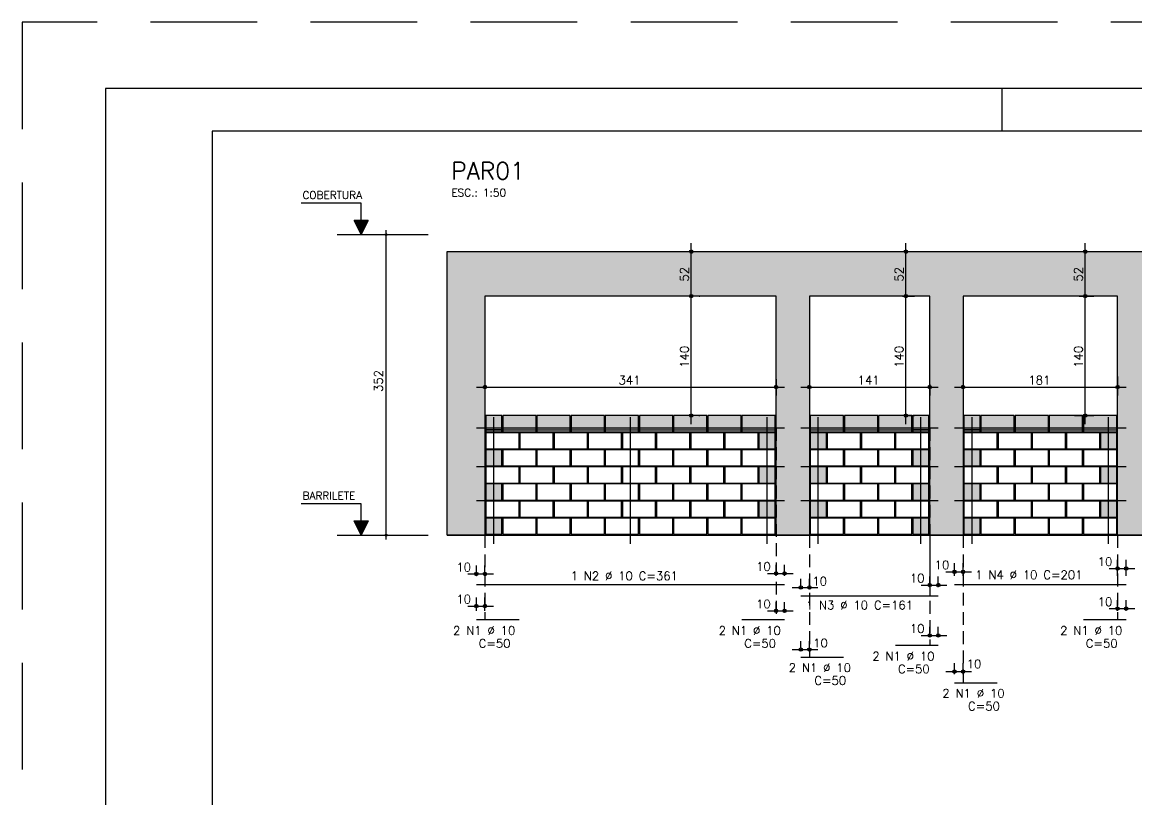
# Model space of a CAD drawing. Extents: x -1.9 to 86, y -1.5 to 61.
# Drawn here: x -1.95 to 24.15, y 42.74 to 60.95 of the extents above; entities that cross this region are included whole.
import ezdxf

# ---------------------------------------------------------------- set-up
doc = ezdxf.new("R2010")
doc.units = 0
doc.header["$MEASUREMENT"] = 0
doc.linetypes.add('ESTILO_TQS_0001', pattern=[0.45, 0.3, -0.15])
doc.linetypes.add('HIDDEN', pattern=[0.375, 0.25, -0.125])
doc.layers.get('0').update_dxf_attribs({"linetype": 'CONTINUOUS'})
doc.layers.get('Defpoints').update_dxf_attribs({"linetype": 'CONTINUOUS'})
for name, color, linetype in [('ARQ_FOLHA', 7, 'CONTINUOUS'), ('PENA_01', 1, 'CONTINUOUS'), ('PENA_02', 2, 'CONTINUOUS'), ('PENA_03', 3, 'CONTINUOUS'), ('PENA_05', 5, 'CONTINUOUS'), ('PENA_06', 6, 'CONTINUOUS'), ('PENA_09', 254, 'CONTINUOUS'), ('PENA_11', 252, 'CONTINUOUS'), ('PENA_23', 50, 'CONTINUOUS')]:
    doc.layers.add(name, color=color, linetype=linetype)
doc.styles.get("Standard").update_dxf_attribs({"font": 'ROMANS.SHX'})

# ---------------------------------------------------------------- blocks, each defined once
blk = doc.blocks.new('FOLHA A1 - 841 X 594')
at = {"layer": 'ARQ_FOLHA', "color": 1}
blk.add_line((-631, 584), (-631, 594), dxfattribs=at)
for points in [[(-841, 0), (0, 0), (0, 594), (-841, 594)], [(-816, 10), (-10, 10), (-10, 584), (-816, 584)]]:
    blk.add_lwpolyline(points, close=True, dxfattribs=at)
at = {"layer": 'Defpoints', "color": 8, "linetype": 'HIDDEN', "ltscale": 100}
blk.add_lwpolyline([(-860.5, 609.5), (-860.5, -15.5), (19.5, -15.5), (19.5, 609.5)], close=True, dxfattribs=at)
blk = doc.blocks.new('*U24')
blk.add_blockref('FOLHA A1 - 841 X 594', (0, 0))

msp = doc.modelspace()

# ---------------------------------------------------------------- linework, layer by layer
at = {"layer": 'PENA_01', "linetype": 'Continuous'}
for p, q in [((5.426939, 55.978602), (7.557803, 55.978602)), ((13.719108, 54.338602), (13.719108, 55.778602)), ((18.747132, 54.338602), (18.747132, 55.778602)), ((22.947133, 54.338602), (22.947133, 55.778602)), ((13.885605, 55.578602), (13.919108, 55.578602)), ((18.503648, 55.578602), (18.947132, 55.578602)), ((22.594441, 55.578602), (23.147133, 55.578602)), ((13.719108, 51.538602), (13.719108, 54.738602)), ((18.747132, 51.538602), (18.747132, 54.738602)), ((22.947133, 51.538602), (22.947133, 54.738602)), ((13.905536, 54.538602), (13.919108, 54.538602)), ((13.905536, 54.538602), (13.919108, 54.538602)), ((18.667132, 54.538602), (18.947132, 54.538602)), ((18.667132, 54.538602), (18.947132, 54.538602)), ((22.803907, 54.538602), (23.147133, 54.538602)), ((22.803907, 54.538602), (23.147133, 54.538602)), ((20.085295, 52.871491), (20.085295, 52.207806)), ((8.885295, 52.551181), (8.885295, 52.207806)), ((15.705295, 52.588505), (15.705295, 52.207806)), ((16.485295, 52.627619), (16.485295, 52.207806)), ((23.705295, 52.658001), (23.705295, 52.207806)), ((8.685295, 52.407806), (15.905295, 52.407806)), ((16.285295, 52.407806), (19.505295, 52.407806)), ((19.305295, 52.465039), (19.305295, 52.207806)), ((19.885295, 52.407806), (23.905295, 52.407806)), ((13.895295, 51.738602), (13.919108, 51.738602)), ((18.695295, 51.738602), (18.947132, 51.738602)), ((22.695295, 51.738602), (23.147133, 51.738602)), ((8.905295, 51.408602), (9.285295, 51.408602)), ((9.305295, 51.408602), (10.085295, 51.408602)), ((10.105295, 51.408602), (10.885295, 51.408602)), ((10.905295, 51.408602), (11.685295, 51.408602)), ((11.705295, 51.408602), (12.485295, 51.408602)), ((12.505295, 51.408602), (13.285295, 51.408602)), ((13.305295, 51.408602), (14.085295, 51.408602)), ((14.105295, 51.408602), (14.885295, 51.408602)), ((14.905295, 51.408602), (15.685295, 51.408602)), ((16.505295, 51.408602), (17.285295, 51.408602)), ((17.305295, 51.408602), (18.085295, 51.408602)), ((18.105295, 51.408602), (18.885295, 51.408602)), ((18.905295, 51.408602), (19.285295, 51.408602)), ((20.105295, 51.408602), (20.485295, 51.408602)), ((20.505295, 51.408602), (21.285295, 51.408602)), ((21.305295, 51.408602), (22.085295, 51.408602)), ((22.105295, 51.408602), (22.885295, 51.408602)), ((22.905295, 51.408602), (23.685295, 51.408602)), ((5.426939, 48.938602), (7.557803, 48.938602)), ((23.705295, 47.986671), (23.705295, 48.357659)), ((23.905295, 47.986671), (23.905295, 48.357659)), ((8.485295, 48.029047), (9.085295, 48.029047)), ((8.685295, 47.986671), (8.685295, 48.229047)), ((8.885295, 47.986671), (8.885295, 48.229047)), ((15.505295, 48.043274), (16.105295, 48.043274)), ((15.705295, 47.986671), (15.705295, 48.243274)), ((15.905295, 47.986671), (15.905295, 48.243274)), ((19.685295, 48.08041), (20.285295, 48.08041)), ((19.885295, 47.986671), (19.885295, 48.28041)), ((20.085295, 47.986671), (20.085295, 48.28041)), ((23.505295, 48.157659), (24.105295, 48.157659)), ((16.285295, 47.718816), (16.285295, 47.912282)), ((16.485295, 47.718816), (16.485295, 47.912282)), ((19.105295, 47.770922), (19.705295, 47.770922)), ((19.305295, 47.718816), (19.305295, 47.970922)), ((19.505295, 47.718816), (19.505295, 47.970922)), ((16.085295, 47.712282), (16.685295, 47.712282)), ((8.485295, 47.279188), (9.085295, 47.279188)), ((8.685295, 47.165879), (8.685295, 47.479188)), ((8.885295, 47.165879), (8.885295, 47.479188)), ((15.705295, 47.165879), (15.705295, 47.366426)), ((15.905295, 47.165879), (15.905295, 47.366426)), ((23.705295, 47.165879), (23.705295, 47.418541)), ((23.905295, 47.165879), (23.905295, 47.418541)), ((15.505295, 47.166426), (16.105295, 47.166426)), ((23.505295, 47.218541), (24.105295, 47.218541)), ((19.305295, 46.565879), (19.305295, 46.790834)), ((19.505295, 46.565879), (19.505295, 46.790834)), ((19.105295, 46.590834), (19.705295, 46.590834)), ((16.085295, 46.257941), (16.685295, 46.257941)), ((16.285295, 46.282367), (16.285295, 46.457941)), ((16.485295, 46.282367), (16.485295, 46.457941)), ((19.885295, 45.682367), (19.885295, 45.94445)), ((20.085295, 45.682367), (20.085295, 45.94445)), ((19.685295, 45.74445), (20.285295, 45.74445))]:
    msp.add_line(p, q, dxfattribs=at)
at = {"layer": 'PENA_01', "linetype": 'ESTILO_TQS_0001'}
for p, q in [((15.705295, 51.448602), (15.705295, 46.965879)), ((19.305295, 51.448602), (19.305295, 46.365879)), ((8.885295, 48.938602), (8.885295, 46.965879)), ((16.485295, 48.938602), (16.485295, 46.082367)), ((19.305295, 48.938602), (19.305295, 47.518816)), ((20.085295, 48.938602), (20.085295, 47.786671)), ((20.085295, 48.938602), (20.085295, 45.482367)), ((23.705295, 48.938602), (23.705295, 46.965879))]:
    msp.add_line(p, q, dxfattribs=at)
at = {"layer": 'PENA_02', "linetype": 'Continuous'}
msp.add_line((8.005295, 48.938602), (48.485295, 48.938602), dxfattribs=at)
for points in [[(8.005295, 48.938602), (8.005295, 55.578602), (28.285295, 55.578602), (28.285295, 48.938602), (27.605295, 48.938602), (27.605295, 54.538602), (24.785295, 54.538602), (24.785295, 48.938602), (23.705295, 48.938602), (23.705295, 54.538602), (20.085295, 54.538602), (20.085295, 48.938602), (19.305295, 48.938602), (19.305295, 54.538602), (16.485295, 54.538602), (16.485295, 48.938602), (15.705295, 48.938602), (15.705295, 54.538602), (8.885295, 54.538602), (8.885295, 48.938602), (8.005295, 48.938602)], [(8.905295, 51.358602), (9.285295, 51.358602), (9.285295, 51.738602), (8.905295, 51.738602), (8.905295, 51.358602)], [(9.305295, 51.358602), (10.085295, 51.358602), (10.085295, 51.738602), (9.305295, 51.738602), (9.305295, 51.358602)], [(10.105295, 51.358602), (10.885295, 51.358602), (10.885295, 51.738602), (10.105295, 51.738602), (10.105295, 51.358602)], [(10.905295, 51.358602), (11.685295, 51.358602), (11.685295, 51.738602), (10.905295, 51.738602), (10.905295, 51.358602)], [(11.705295, 51.358602), (12.485295, 51.358602), (12.485295, 51.738602), (11.705295, 51.738602), (11.705295, 51.358602)], [(12.505295, 51.358602), (13.285295, 51.358602), (13.285295, 51.738602), (12.505295, 51.738602), (12.505295, 51.358602)], [(13.305295, 51.358602), (14.085295, 51.358602), (14.085295, 51.738602), (13.305295, 51.738602), (13.305295, 51.358602)], [(14.105295, 51.358602), (14.885295, 51.358602), (14.885295, 51.738602), (14.105295, 51.738602), (14.105295, 51.358602)], [(14.905295, 51.358602), (15.685295, 51.358602), (15.685295, 51.738602), (14.905295, 51.738602), (14.905295, 51.358602)], [(16.505295, 51.358602), (17.285295, 51.358602), (17.285295, 51.738602), (16.505295, 51.738602), (16.505295, 51.358602)], [(17.305295, 51.358602), (18.085295, 51.358602), (18.085295, 51.738602), (17.305295, 51.738602), (17.305295, 51.358602)], [(18.105295, 51.358602), (18.885295, 51.358602), (18.885295, 51.738602), (18.105295, 51.738602), (18.105295, 51.358602)], [(18.905295, 51.358602), (19.285295, 51.358602), (19.285295, 51.738602), (18.905295, 51.738602), (18.905295, 51.358602)], [(20.105295, 51.358602), (20.485295, 51.358602), (20.485295, 51.738602), (20.105295, 51.738602), (20.105295, 51.358602)], [(20.505295, 51.358602), (21.285295, 51.358602), (21.285295, 51.738602), (20.505295, 51.738602), (20.505295, 51.358602)], [(21.305295, 51.358602), (22.085295, 51.358602), (22.085295, 51.738602), (21.305295, 51.738602), (21.305295, 51.358602)], [(22.105295, 51.358602), (22.885295, 51.358602), (22.885295, 51.738602), (22.105295, 51.738602), (22.105295, 51.358602)], [(22.905295, 51.358602), (23.685295, 51.358602), (23.685295, 51.738602), (22.905295, 51.738602), (22.905295, 51.358602)], [(8.905295, 50.958602), (9.685295, 50.958602), (9.685295, 51.338602), (8.905295, 51.338602), (8.905295, 50.958602)], [(9.705295, 50.958602), (10.485295, 50.958602), (10.485295, 51.338602), (9.705295, 51.338602), (9.705295, 50.958602)], [(10.505295, 50.958602), (11.285295, 50.958602), (11.285295, 51.338602), (10.505295, 51.338602), (10.505295, 50.958602)], [(11.305295, 50.958602), (12.085295, 50.958602), (12.085295, 51.338602), (11.305295, 51.338602), (11.305295, 50.958602)], [(12.105295, 50.958602), (12.885295, 50.958602), (12.885295, 51.338602), (12.105295, 51.338602), (12.105295, 50.958602)], [(12.905295, 50.958602), (13.685295, 50.958602), (13.685295, 51.338602), (12.905295, 51.338602), (12.905295, 50.958602)], [(13.705295, 50.958602), (14.485295, 50.958602), (14.485295, 51.338602), (13.705295, 51.338602), (13.705295, 50.958602)], [(14.505295, 50.958602), (15.285295, 50.958602), (15.285295, 51.338602), (14.505295, 51.338602), (14.505295, 50.958602)], [(15.305295, 50.958602), (15.685295, 50.958602), (15.685295, 51.338602), (15.305295, 51.338602), (15.305295, 50.958602)], [(16.505295, 50.958602), (16.885295, 50.958602), (16.885295, 51.338602), (16.505295, 51.338602), (16.505295, 50.958602)], [(16.905295, 50.958602), (17.685295, 50.958602), (17.685295, 51.338602), (16.905295, 51.338602), (16.905295, 50.958602)], [(17.705295, 50.958602), (18.485295, 50.958602), (18.485295, 51.338602), (17.705295, 51.338602), (17.705295, 50.958602)], [(18.505295, 50.958602), (19.285295, 50.958602), (19.285295, 51.338602), (18.505295, 51.338602), (18.505295, 50.958602)], [(20.105295, 50.958602), (20.885295, 50.958602), (20.885295, 51.338602), (20.105295, 51.338602), (20.105295, 50.958602)], [(20.905295, 50.958602), (21.685295, 50.958602), (21.685295, 51.338602), (20.905295, 51.338602), (20.905295, 50.958602)], [(21.705295, 50.958602), (22.485295, 50.958602), (22.485295, 51.338602), (21.705295, 51.338602), (21.705295, 50.958602)], [(22.505295, 50.958602), (23.285295, 50.958602), (23.285295, 51.338602), (22.505295, 51.338602), (22.505295, 50.958602)], [(23.305295, 50.958602), (23.685295, 50.958602), (23.685295, 51.338602), (23.305295, 51.338602), (23.305295, 50.958602)], [(8.905295, 50.558602), (9.285295, 50.558602), (9.285295, 50.938602), (8.905295, 50.938602), (8.905295, 50.558602)], [(9.305295, 50.558602), (10.085295, 50.558602), (10.085295, 50.938602), (9.305295, 50.938602), (9.305295, 50.558602)], [(10.105295, 50.558602), (10.885295, 50.558602), (10.885295, 50.938602), (10.105295, 50.938602), (10.105295, 50.558602)], [(10.905295, 50.558602), (11.685295, 50.558602), (11.685295, 50.938602), (10.905295, 50.938602), (10.905295, 50.558602)], [(11.705295, 50.558602), (12.485295, 50.558602), (12.485295, 50.938602), (11.705295, 50.938602), (11.705295, 50.558602)], [(12.505295, 50.558602), (13.285295, 50.558602), (13.285295, 50.938602), (12.505295, 50.938602), (12.505295, 50.558602)], [(13.305295, 50.558602), (14.085295, 50.558602), (14.085295, 50.938602), (13.305295, 50.938602), (13.305295, 50.558602)], [(14.105295, 50.558602), (14.885295, 50.558602), (14.885295, 50.938602), (14.105295, 50.938602), (14.105295, 50.558602)], [(14.905295, 50.558602), (15.685295, 50.558602), (15.685295, 50.938602), (14.905295, 50.938602), (14.905295, 50.558602)], [(16.505295, 50.558602), (17.285295, 50.558602), (17.285295, 50.938602), (16.505295, 50.938602), (16.505295, 50.558602)], [(17.305295, 50.558602), (18.085295, 50.558602), (18.085295, 50.938602), (17.305295, 50.938602), (17.305295, 50.558602)], [(18.105295, 50.558602), (18.885295, 50.558602), (18.885295, 50.938602), (18.105295, 50.938602), (18.105295, 50.558602)], [(18.905295, 50.558602), (19.285295, 50.558602), (19.285295, 50.938602), (18.905295, 50.938602), (18.905295, 50.558602)], [(20.105295, 50.558602), (20.485295, 50.558602), (20.485295, 50.938602), (20.105295, 50.938602), (20.105295, 50.558602)], [(20.505295, 50.558602), (21.285295, 50.558602), (21.285295, 50.938602), (20.505295, 50.938602), (20.505295, 50.558602)], [(21.305295, 50.558602), (22.085295, 50.558602), (22.085295, 50.938602), (21.305295, 50.938602), (21.305295, 50.558602)], [(22.105295, 50.558602), (22.885295, 50.558602), (22.885295, 50.938602), (22.105295, 50.938602), (22.105295, 50.558602)], [(22.905295, 50.558602), (23.685295, 50.558602), (23.685295, 50.938602), (22.905295, 50.938602), (22.905295, 50.558602)], [(8.905295, 50.158602), (9.685295, 50.158602), (9.685295, 50.538602), (8.905295, 50.538602), (8.905295, 50.158602)], [(9.705295, 50.158602), (10.485295, 50.158602), (10.485295, 50.538602), (9.705295, 50.538602), (9.705295, 50.158602)], [(10.505295, 50.158602), (11.285295, 50.158602), (11.285295, 50.538602), (10.505295, 50.538602), (10.505295, 50.158602)], [(11.305295, 50.158602), (12.085295, 50.158602), (12.085295, 50.538602), (11.305295, 50.538602), (11.305295, 50.158602)], [(12.105295, 50.158602), (12.885295, 50.158602), (12.885295, 50.538602), (12.105295, 50.538602), (12.105295, 50.158602)], [(12.905295, 50.158602), (13.685295, 50.158602), (13.685295, 50.538602), (12.905295, 50.538602), (12.905295, 50.158602)], [(13.705295, 50.158602), (14.485295, 50.158602), (14.485295, 50.538602), (13.705295, 50.538602), (13.705295, 50.158602)], [(14.505295, 50.158602), (15.285295, 50.158602), (15.285295, 50.538602), (14.505295, 50.538602), (14.505295, 50.158602)], [(15.305295, 50.158602), (15.685295, 50.158602), (15.685295, 50.538602), (15.305295, 50.538602), (15.305295, 50.158602)], [(16.505295, 50.158602), (16.885295, 50.158602), (16.885295, 50.538602), (16.505295, 50.538602), (16.505295, 50.158602)], [(16.905295, 50.158602), (17.685295, 50.158602), (17.685295, 50.538602), (16.905295, 50.538602), (16.905295, 50.158602)], [(17.705295, 50.158602), (18.485295, 50.158602), (18.485295, 50.538602), (17.705295, 50.538602), (17.705295, 50.158602)], [(18.505295, 50.158602), (19.285295, 50.158602), (19.285295, 50.538602), (18.505295, 50.538602), (18.505295, 50.158602)], [(20.105295, 50.158602), (20.885295, 50.158602), (20.885295, 50.538602), (20.105295, 50.538602), (20.105295, 50.158602)], [(20.905295, 50.158602), (21.685295, 50.158602), (21.685295, 50.538602), (20.905295, 50.538602), (20.905295, 50.158602)], [(21.705295, 50.158602), (22.485295, 50.158602), (22.485295, 50.538602), (21.705295, 50.538602), (21.705295, 50.158602)], [(22.505295, 50.158602), (23.285295, 50.158602), (23.285295, 50.538602), (22.505295, 50.538602), (22.505295, 50.158602)], [(23.305295, 50.158602), (23.685295, 50.158602), (23.685295, 50.538602), (23.305295, 50.538602), (23.305295, 50.158602)], [(8.905295, 49.758602), (9.285295, 49.758602), (9.285295, 50.138602), (8.905295, 50.138602), (8.905295, 49.758602)], [(9.305295, 49.758602), (10.085295, 49.758602), (10.085295, 50.138602), (9.305295, 50.138602), (9.305295, 49.758602)], [(10.105295, 49.758602), (10.885295, 49.758602), (10.885295, 50.138602), (10.105295, 50.138602), (10.105295, 49.758602)], [(10.905295, 49.758602), (11.685295, 49.758602), (11.685295, 50.138602), (10.905295, 50.138602), (10.905295, 49.758602)], [(11.705295, 49.758602), (12.485295, 49.758602), (12.485295, 50.138602), (11.705295, 50.138602), (11.705295, 49.758602)], [(12.505295, 49.758602), (13.285295, 49.758602), (13.285295, 50.138602), (12.505295, 50.138602), (12.505295, 49.758602)], [(13.305295, 49.758602), (14.085295, 49.758602), (14.085295, 50.138602), (13.305295, 50.138602), (13.305295, 49.758602)], [(14.105295, 49.758602), (14.885295, 49.758602), (14.885295, 50.138602), (14.105295, 50.138602), (14.105295, 49.758602)], [(14.905295, 49.758602), (15.685295, 49.758602), (15.685295, 50.138602), (14.905295, 50.138602), (14.905295, 49.758602)], [(16.505295, 49.758602), (17.285295, 49.758602), (17.285295, 50.138602), (16.505295, 50.138602), (16.505295, 49.758602)], [(17.305295, 49.758602), (18.085295, 49.758602), (18.085295, 50.138602), (17.305295, 50.138602), (17.305295, 49.758602)], [(18.105295, 49.758602), (18.885295, 49.758602), (18.885295, 50.138602), (18.105295, 50.138602), (18.105295, 49.758602)], [(18.905295, 49.758602), (19.285295, 49.758602), (19.285295, 50.138602), (18.905295, 50.138602), (18.905295, 49.758602)], [(20.105295, 49.758602), (20.485295, 49.758602), (20.485295, 50.138602), (20.105295, 50.138602), (20.105295, 49.758602)], [(20.505295, 49.758602), (21.285295, 49.758602), (21.285295, 50.138602), (20.505295, 50.138602), (20.505295, 49.758602)], [(21.305295, 49.758602), (22.085295, 49.758602), (22.085295, 50.138602), (21.305295, 50.138602), (21.305295, 49.758602)], [(22.105295, 49.758602), (22.885295, 49.758602), (22.885295, 50.138602), (22.105295, 50.138602), (22.105295, 49.758602)], [(22.905295, 49.758602), (23.685295, 49.758602), (23.685295, 50.138602), (22.905295, 50.138602), (22.905295, 49.758602)], [(8.905295, 49.358602), (9.685295, 49.358602), (9.685295, 49.738602), (8.905295, 49.738602), (8.905295, 49.358602)], [(9.705295, 49.358602), (10.485295, 49.358602), (10.485295, 49.738602), (9.705295, 49.738602), (9.705295, 49.358602)], [(10.505295, 49.358602), (11.285295, 49.358602), (11.285295, 49.738602), (10.505295, 49.738602), (10.505295, 49.358602)], [(11.305295, 49.358602), (12.085295, 49.358602), (12.085295, 49.738602), (11.305295, 49.738602), (11.305295, 49.358602)], [(12.105295, 49.358602), (12.885295, 49.358602), (12.885295, 49.738602), (12.105295, 49.738602), (12.105295, 49.358602)], [(12.905295, 49.358602), (13.685295, 49.358602), (13.685295, 49.738602), (12.905295, 49.738602), (12.905295, 49.358602)], [(13.705295, 49.358602), (14.485295, 49.358602), (14.485295, 49.738602), (13.705295, 49.738602), (13.705295, 49.358602)], [(14.505295, 49.358602), (15.285295, 49.358602), (15.285295, 49.738602), (14.505295, 49.738602), (14.505295, 49.358602)], [(15.305295, 49.358602), (15.685295, 49.358602), (15.685295, 49.738602), (15.305295, 49.738602), (15.305295, 49.358602)], [(16.505295, 49.358602), (16.885295, 49.358602), (16.885295, 49.738602), (16.505295, 49.738602), (16.505295, 49.358602)], [(16.905295, 49.358602), (17.685295, 49.358602), (17.685295, 49.738602), (16.905295, 49.738602), (16.905295, 49.358602)], [(17.705295, 49.358602), (18.485295, 49.358602), (18.485295, 49.738602), (17.705295, 49.738602), (17.705295, 49.358602)], [(18.505295, 49.358602), (19.285295, 49.358602), (19.285295, 49.738602), (18.505295, 49.738602), (18.505295, 49.358602)], [(20.105295, 49.358602), (20.885295, 49.358602), (20.885295, 49.738602), (20.105295, 49.738602), (20.105295, 49.358602)], [(20.905295, 49.358602), (21.685295, 49.358602), (21.685295, 49.738602), (20.905295, 49.738602), (20.905295, 49.358602)], [(21.705295, 49.358602), (22.485295, 49.358602), (22.485295, 49.738602), (21.705295, 49.738602), (21.705295, 49.358602)], [(22.505295, 49.358602), (23.285295, 49.358602), (23.285295, 49.738602), (22.505295, 49.738602), (22.505295, 49.358602)], [(23.305295, 49.358602), (23.685295, 49.358602), (23.685295, 49.738602), (23.305295, 49.738602), (23.305295, 49.358602)], [(8.905295, 48.958602), (9.285295, 48.958602), (9.285295, 49.338602), (8.905295, 49.338602), (8.905295, 48.958602)], [(9.305295, 48.958602), (10.085295, 48.958602), (10.085295, 49.338602), (9.305295, 49.338602), (9.305295, 48.958602)], [(10.105295, 48.958602), (10.885295, 48.958602), (10.885295, 49.338602), (10.105295, 49.338602), (10.105295, 48.958602)], [(10.905295, 48.958602), (11.685295, 48.958602), (11.685295, 49.338602), (10.905295, 49.338602), (10.905295, 48.958602)], [(11.705295, 48.958602), (12.485295, 48.958602), (12.485295, 49.338602), (11.705295, 49.338602), (11.705295, 48.958602)], [(12.505295, 48.958602), (13.285295, 48.958602), (13.285295, 49.338602), (12.505295, 49.338602), (12.505295, 48.958602)], [(13.305295, 48.958602), (14.085295, 48.958602), (14.085295, 49.338602), (13.305295, 49.338602), (13.305295, 48.958602)], [(14.105295, 48.958602), (14.885295, 48.958602), (14.885295, 49.338602), (14.105295, 49.338602), (14.105295, 48.958602)], [(14.905295, 48.958602), (15.685295, 48.958602), (15.685295, 49.338602), (14.905295, 49.338602), (14.905295, 48.958602)], [(16.505295, 48.958602), (17.285295, 48.958602), (17.285295, 49.338602), (16.505295, 49.338602), (16.505295, 48.958602)], [(17.305295, 48.958602), (18.085295, 48.958602), (18.085295, 49.338602), (17.305295, 49.338602), (17.305295, 48.958602)], [(18.105295, 48.958602), (18.885295, 48.958602), (18.885295, 49.338602), (18.105295, 49.338602), (18.105295, 48.958602)], [(18.905295, 48.958602), (19.285295, 48.958602), (19.285295, 49.338602), (18.905295, 49.338602), (18.905295, 48.958602)], [(20.105295, 48.958602), (20.485295, 48.958602), (20.485295, 49.338602), (20.105295, 49.338602), (20.105295, 48.958602)], [(20.505295, 48.958602), (21.285295, 48.958602), (21.285295, 49.338602), (20.505295, 49.338602), (20.505295, 48.958602)], [(21.305295, 48.958602), (22.085295, 48.958602), (22.085295, 49.338602), (21.305295, 49.338602), (21.305295, 48.958602)], [(22.105295, 48.958602), (22.885295, 48.958602), (22.885295, 49.338602), (22.105295, 49.338602), (22.105295, 48.958602)], [(22.905295, 48.958602), (23.685295, 48.958602), (23.685295, 49.338602), (22.905295, 49.338602), (22.905295, 48.958602)]]:
    msp.add_lwpolyline(points, dxfattribs=at)
for centre, radius in [((6.573085, 55.978602), 0.02), ((6.573085, 55.978602), 0.01), ((13.719108, 55.578602), 0.04), ((13.719108, 55.578602), 0.02), ((18.747132, 55.578602), 0.04), ((18.747132, 55.578602), 0.02), ((22.947133, 55.578602), 0.04), ((22.947133, 55.578602), 0.02), ((13.719108, 54.538602), 0.04), ((13.719108, 54.538602), 0.04), ((13.719108, 54.538602), 0.02), ((13.719108, 54.538602), 0.02), ((18.747132, 54.538602), 0.04), ((18.747132, 54.538602), 0.04), ((18.747132, 54.538602), 0.02), ((18.747132, 54.538602), 0.02), ((22.947133, 54.538602), 0.04), ((22.947133, 54.538602), 0.04), ((22.947133, 54.538602), 0.02), ((22.947133, 54.538602), 0.02), ((8.885295, 52.407806), 0.04), ((8.885295, 52.407806), 0.02), ((15.705295, 52.407806), 0.04), ((15.705295, 52.407806), 0.02), ((16.485295, 52.407806), 0.04), ((16.485295, 52.407806), 0.02), ((19.305295, 52.407806), 0.04), ((19.305295, 52.407806), 0.02), ((20.085295, 52.407806), 0.04), ((20.085295, 52.407806), 0.02), ((23.705295, 52.407806), 0.04), ((23.705295, 52.407806), 0.02), ((13.719108, 51.738602), 0.04), ((13.719108, 51.738602), 0.02), ((18.747132, 51.738602), 0.04), ((18.747132, 51.738602), 0.02), ((22.947133, 51.738602), 0.04), ((22.947133, 51.738602), 0.02), ((6.573085, 48.938602), 0.02), ((6.573085, 48.938602), 0.01), ((8.685295, 48.029047), 0.04), ((8.685295, 48.029047), 0.02), ((8.885295, 48.029047), 0.04), ((8.885295, 48.029047), 0.02), ((15.705295, 48.043274), 0.04), ((15.705295, 48.043274), 0.02), ((15.905295, 48.043274), 0.04), ((15.905295, 48.043274), 0.02), ((19.885295, 48.08041), 0.04), ((19.885295, 48.08041), 0.02), ((20.085295, 48.08041), 0.04), ((20.085295, 48.08041), 0.02), ((23.705295, 48.157659), 0.04), ((23.705295, 48.157659), 0.02), ((23.905295, 48.157659), 0.04), ((23.905295, 48.157659), 0.02), ((19.305295, 47.770922), 0.04), ((19.305295, 47.770922), 0.02), ((19.505295, 47.770922), 0.04), ((19.505295, 47.770922), 0.02), ((16.285295, 47.712282), 0.04), ((16.285295, 47.712282), 0.02), ((16.485295, 47.712282), 0.04), ((16.485295, 47.712282), 0.02), ((8.685295, 47.279188), 0.04), ((8.685295, 47.279188), 0.02), ((8.885295, 47.279188), 0.04), ((8.885295, 47.279188), 0.02), ((23.705295, 47.218541), 0.04), ((23.905295, 47.218541), 0.04), ((15.705295, 47.166426), 0.04), ((15.705295, 47.166426), 0.02), ((15.905295, 47.166426), 0.04), ((15.905295, 47.166426), 0.02), ((23.705295, 47.218541), 0.02), ((23.905295, 47.218541), 0.02), ((19.305295, 46.590834), 0.04), ((19.305295, 46.590834), 0.02), ((19.505295, 46.590834), 0.04), ((19.505295, 46.590834), 0.02), ((16.285295, 46.257941), 0.04), ((16.285295, 46.257941), 0.02), ((16.485295, 46.257941), 0.04), ((16.485295, 46.257941), 0.02), ((19.885295, 45.74445), 0.04), ((19.885295, 45.74445), 0.02), ((20.085295, 45.74445), 0.04), ((20.085295, 45.74445), 0.02)]:
    msp.add_circle(centre, radius, dxfattribs=at)
at = {"layer": 'PENA_03', "linetype": 'Continuous'}
for p, q in [((5.985938, 56.710468), (4.585938, 56.710468)), ((5.985938, 56.310468), (5.985938, 56.710468)), ((5.987338, 56.310468), (5.987338, 56.711868)), ((5.986638, 55.978602), (5.820705, 56.310468)), ((5.820705, 56.310468), (5.985938, 56.310468)), ((5.986638, 55.981725), (5.822961, 56.309077)), ((6.150314, 56.309077), (5.822961, 56.309077)), ((6.139807, 56.28494), (5.833469, 56.28494)), ((6.127043, 56.259412), (5.846233, 56.259412)), ((6.114279, 56.233884), (5.858997, 56.233884)), ((6.101514, 56.208356), (5.871761, 56.208356)), ((6.08875, 56.182827), (5.884525, 56.182827)), ((6.075986, 56.157299), (5.897289, 56.157299)), ((6.063222, 56.131771), (5.910053, 56.131771)), ((6.152571, 56.310468), (5.986638, 55.978602)), ((6.150314, 56.309078), (5.986638, 55.981724)), ((5.987338, 56.310468), (6.152571, 56.310468)), ((6.050458, 56.106243), (5.922817, 56.106243)), ((6.037694, 56.080715), (5.935581, 56.080715)), ((6.02493, 56.055187), (5.948345, 56.055187)), ((6.012166, 56.029658), (5.961109, 56.029658)), ((5.999402, 56.00413), (5.973874, 56.00413)), ((6.573085, 48.83807), (6.573085, 56.078602)), ((13.685605, 55.578602), (13.685605, 55.578602)), ((18.303648, 55.578602), (18.303648, 55.578602)), ((22.394441, 55.578602), (22.394441, 55.578602)), ((13.705536, 54.538602), (13.705536, 54.538602)), ((13.705536, 54.538602), (13.705536, 54.538602)), ((18.467132, 54.538602), (18.467132, 54.538602)), ((18.467132, 54.538602), (18.467132, 54.538602)), ((22.603907, 54.538602), (22.603907, 54.538602)), ((22.603907, 54.538602), (22.603907, 54.538602)), ((20.085295, 53.071491), (20.085295, 53.071491)), ((8.885295, 52.751181), (8.885295, 52.751181)), ((15.705295, 52.788505), (15.705295, 52.788505)), ((16.485295, 52.827619), (16.485295, 52.827619)), ((23.705295, 52.858001), (23.705295, 52.858001)), ((19.305295, 52.665039), (19.305295, 52.665039)), ((13.695295, 51.738602), (13.695295, 51.738602)), ((18.495295, 51.738602), (18.495295, 51.738602)), ((22.495295, 51.738602), (22.495295, 51.738602)), ((5.985938, 49.670468), (4.585938, 49.670468)), ((5.985938, 49.270468), (5.985938, 49.670468)), ((5.987338, 49.270468), (5.987338, 49.671868)), ((5.986638, 48.938602), (5.820705, 49.270468)), ((5.820705, 49.270468), (5.985938, 49.270468)), ((5.986638, 48.941725), (5.822961, 49.269077)), ((6.150314, 49.269077), (5.822961, 49.269077)), ((6.139807, 49.24494), (5.833469, 49.24494)), ((6.127043, 49.219412), (5.846233, 49.219412)), ((6.114279, 49.193884), (5.858997, 49.193884)), ((6.101514, 49.168356), (5.871761, 49.168356)), ((6.08875, 49.142827), (5.884525, 49.142827)), ((6.075986, 49.117299), (5.897289, 49.117299)), ((6.063222, 49.091771), (5.910053, 49.091771)), ((6.152571, 49.270468), (5.986638, 48.938602)), ((6.150314, 49.269078), (5.986638, 48.941724)), ((5.987338, 49.270468), (6.152571, 49.270468)), ((6.050458, 49.066243), (5.922817, 49.066243)), ((6.037694, 49.040715), (5.935581, 49.040715)), ((6.02493, 49.015187), (5.948345, 49.015187)), ((6.012166, 48.989658), (5.961109, 48.989658)), ((5.999402, 48.96413), (5.973874, 48.96413)), ((8.685295, 47.786671), (8.685295, 47.786671)), ((8.885295, 47.786671), (8.885295, 47.786671)), ((15.705295, 47.786671), (15.705295, 47.786671)), ((15.905295, 47.786671), (15.905295, 47.786671)), ((19.885295, 47.786671), (19.885295, 47.786671)), ((20.085295, 47.786671), (20.085295, 47.786671)), ((23.705295, 47.786671), (23.705295, 47.786671)), ((23.905295, 47.786671), (23.905295, 47.786671)), ((16.285295, 47.518816), (16.285295, 47.518816)), ((16.485295, 47.518816), (16.485295, 47.518816)), ((19.305295, 47.518816), (19.305295, 47.518816)), ((19.505295, 47.518816), (19.505295, 47.518816)), ((8.685295, 46.965879), (8.685295, 46.965879)), ((8.885295, 46.965879), (8.885295, 46.965879)), ((15.705295, 46.965879), (15.705295, 46.965879)), ((15.905295, 46.965879), (15.905295, 46.965879)), ((23.705295, 46.965879), (23.705295, 46.965879)), ((23.905295, 46.965879), (23.905295, 46.965879)), ((19.305295, 46.365879), (19.305295, 46.365879)), ((19.505295, 46.365879), (19.505295, 46.365879)), ((16.285295, 46.082367), (16.285295, 46.082367)), ((16.485295, 46.082367), (16.485295, 46.082367)), ((19.885295, 45.482367), (19.885295, 45.482367)), ((20.085295, 45.482367), (20.085295, 45.482367))]:
    msp.add_line(p, q, dxfattribs=at)
at = {"layer": 'PENA_05', "linetype": 'Continuous'}
for p, q in [((9.095295, 48.738602), (9.095295, 51.698602)), ((12.295295, 48.738602), (12.295295, 51.698602)), ((15.495295, 48.738602), (15.495295, 51.698602)), ((16.695295, 48.738602), (16.695295, 51.698602)), ((19.095295, 48.738602), (19.095295, 51.698602)), ((20.295295, 48.738602), (20.295295, 51.698602)), ((23.495295, 48.738602), (23.495295, 51.698602)), ((8.685295, 51.448602), (15.905295, 51.448602)), ((16.285295, 51.448602), (19.505295, 51.448602)), ((19.885295, 51.448602), (23.905295, 51.448602)), ((8.685295, 50.548602), (9.685295, 50.548602)), ((14.905295, 50.548602), (15.905295, 50.548602)), ((16.285295, 50.548602), (17.285295, 50.548602)), ((18.505295, 50.548602), (19.505295, 50.548602)), ((19.885295, 50.548602), (20.885295, 50.548602)), ((22.905295, 50.548602), (23.905295, 50.548602)), ((8.685295, 49.748602), (9.685295, 49.748602)), ((14.905295, 49.748602), (15.905295, 49.748602)), ((16.285295, 49.748602), (17.285295, 49.748602)), ((18.505295, 49.748602), (19.505295, 49.748602)), ((19.885295, 49.748602), (20.885295, 49.748602)), ((22.905295, 49.748602), (23.905295, 49.748602)), ((8.685295, 47.786671), (15.905295, 47.786671)), ((19.885295, 47.786671), (23.905295, 47.786671)), ((16.285295, 47.518816), (19.505295, 47.518816)), ((8.685295, 46.965879), (9.685295, 46.965879)), ((14.905295, 46.965879), (15.905295, 46.965879)), ((22.905295, 46.965879), (23.905295, 46.965879)), ((18.505295, 46.365879), (19.505295, 46.365879)), ((16.285295, 46.082367), (17.285295, 46.082367)), ((19.885295, 45.482367), (20.885295, 45.482367))]:
    msp.add_line(p, q, dxfattribs=at)
at = {"layer": 'PENA_09', "linetype": 'Continuous'}
for points in [[(8.905295, 51.408602), (9.285295, 51.408602), (9.285295, 51.738602), (8.905295, 51.738602), (8.905295, 51.408602)], [(9.305295, 51.408602), (10.085295, 51.408602), (10.085295, 51.738602), (9.305295, 51.738602), (9.305295, 51.408602)], [(10.105295, 51.408602), (10.885295, 51.408602), (10.885295, 51.738602), (10.105295, 51.738602), (10.105295, 51.408602)], [(10.905295, 51.408602), (11.685295, 51.408602), (11.685295, 51.738602), (10.905295, 51.738602), (10.905295, 51.408602)], [(11.705295, 51.408602), (12.485295, 51.408602), (12.485295, 51.738602), (11.705295, 51.738602), (11.705295, 51.408602)], [(12.505295, 51.408602), (13.285295, 51.408602), (13.285295, 51.738602), (12.505295, 51.738602), (12.505295, 51.408602)], [(13.305295, 51.408602), (14.085295, 51.408602), (14.085295, 51.738602), (13.305295, 51.738602), (13.305295, 51.408602)], [(14.105295, 51.408602), (14.885295, 51.408602), (14.885295, 51.738602), (14.105295, 51.738602), (14.105295, 51.408602)], [(14.905295, 51.408602), (15.685295, 51.408602), (15.685295, 51.738602), (14.905295, 51.738602), (14.905295, 51.408602)], [(16.505295, 51.408602), (17.285295, 51.408602), (17.285295, 51.738602), (16.505295, 51.738602), (16.505295, 51.408602)], [(17.305295, 51.408602), (18.085295, 51.408602), (18.085295, 51.738602), (17.305295, 51.738602), (17.305295, 51.408602)], [(18.105295, 51.408602), (18.885295, 51.408602), (18.885295, 51.738602), (18.105295, 51.738602), (18.105295, 51.408602)], [(18.905295, 51.408602), (19.285295, 51.408602), (19.285295, 51.738602), (18.905295, 51.738602), (18.905295, 51.408602)], [(20.105295, 51.408602), (20.485295, 51.408602), (20.485295, 51.738602), (20.105295, 51.738602), (20.105295, 51.408602)], [(20.505295, 51.408602), (21.285295, 51.408602), (21.285295, 51.738602), (20.505295, 51.738602), (20.505295, 51.408602)], [(21.305295, 51.408602), (22.085295, 51.408602), (22.085295, 51.738602), (21.305295, 51.738602), (21.305295, 51.408602)], [(22.105295, 51.408602), (22.885295, 51.408602), (22.885295, 51.738602), (22.105295, 51.738602), (22.105295, 51.408602)], [(22.905295, 51.408602), (23.685295, 51.408602), (23.685295, 51.738602), (22.905295, 51.738602), (22.905295, 51.408602)]]:
    msp.add_lwpolyline(points, dxfattribs=at)
for points in [[(8.905295, 51.408602), (9.285295, 51.408602), (9.285295, 51.738602)], [(8.905295, 51.408602), (9.285295, 51.738602), (8.905295, 51.738602)], [(8.905295, 51.408602), (8.905295, 51.738602), (8.905295, 51.408602)], [(9.305295, 51.408602), (10.085295, 51.408602), (10.085295, 51.738602)], [(9.305295, 51.408602), (10.085295, 51.738602), (9.305295, 51.738602)], [(9.305295, 51.408602), (9.305295, 51.738602), (9.305295, 51.408602)], [(10.105295, 51.408602), (10.885295, 51.408602), (10.885295, 51.738602)], [(10.105295, 51.408602), (10.885295, 51.738602), (10.105295, 51.738602)], [(10.105295, 51.408602), (10.105295, 51.738602), (10.105295, 51.408602)], [(10.905295, 51.408602), (11.685295, 51.408602), (11.685295, 51.738602)], [(10.905295, 51.408602), (11.685295, 51.738602), (10.905295, 51.738602)], [(10.905295, 51.408602), (10.905295, 51.738602), (10.905295, 51.408602)], [(11.705295, 51.408602), (12.485295, 51.408602), (12.485295, 51.738602)], [(11.705295, 51.408602), (12.485295, 51.738602), (11.705295, 51.738602)], [(11.705295, 51.408602), (11.705295, 51.738602), (11.705295, 51.408602)], [(12.505295, 51.408602), (13.285295, 51.408602), (13.285295, 51.738602)], [(12.505295, 51.408602), (13.285295, 51.738602), (12.505295, 51.738602)], [(12.505295, 51.408602), (12.505295, 51.738602), (12.505295, 51.408602)], [(13.305295, 51.408602), (14.085295, 51.408602), (14.085295, 51.738602)], [(13.305295, 51.408602), (14.085295, 51.738602), (13.305295, 51.738602)], [(13.305295, 51.408602), (13.305295, 51.738602), (13.305295, 51.408602)], [(14.105295, 51.408602), (14.885295, 51.408602), (14.885295, 51.738602)], [(14.105295, 51.408602), (14.885295, 51.738602), (14.105295, 51.738602)], [(14.105295, 51.408602), (14.105295, 51.738602), (14.105295, 51.408602)], [(14.905295, 51.408602), (15.685295, 51.408602), (15.685295, 51.738602)], [(14.905295, 51.408602), (15.685295, 51.738602), (14.905295, 51.738602)], [(14.905295, 51.408602), (14.905295, 51.738602), (14.905295, 51.408602)], [(16.505295, 51.408602), (17.285295, 51.408602), (17.285295, 51.738602)], [(16.505295, 51.408602), (17.285295, 51.738602), (16.505295, 51.738602)], [(16.505295, 51.408602), (16.505295, 51.738602), (16.505295, 51.408602)], [(17.305295, 51.408602), (18.085295, 51.408602), (18.085295, 51.738602)], [(17.305295, 51.408602), (18.085295, 51.738602), (17.305295, 51.738602)], [(17.305295, 51.408602), (17.305295, 51.738602), (17.305295, 51.408602)], [(18.105295, 51.408602), (18.885295, 51.408602), (18.885295, 51.738602)], [(18.105295, 51.408602), (18.885295, 51.738602), (18.105295, 51.738602)], [(18.105295, 51.408602), (18.105295, 51.738602), (18.105295, 51.408602)], [(18.905295, 51.408602), (19.285295, 51.408602), (19.285295, 51.738602)], [(18.905295, 51.408602), (19.285295, 51.738602), (18.905295, 51.738602)], [(18.905295, 51.408602), (18.905295, 51.738602), (18.905295, 51.408602)], [(20.105295, 51.408602), (20.485295, 51.408602), (20.485295, 51.738602)], [(20.105295, 51.408602), (20.485295, 51.738602), (20.105295, 51.738602)], [(20.105295, 51.408602), (20.105295, 51.738602), (20.105295, 51.408602)], [(20.505295, 51.408602), (21.285295, 51.408602), (21.285295, 51.738602)], [(20.505295, 51.408602), (21.285295, 51.738602), (20.505295, 51.738602)], [(20.505295, 51.408602), (20.505295, 51.738602), (20.505295, 51.408602)], [(21.305295, 51.408602), (22.085295, 51.408602), (22.085295, 51.738602)], [(21.305295, 51.408602), (22.085295, 51.738602), (21.305295, 51.738602)], [(21.305295, 51.408602), (21.305295, 51.738602), (21.305295, 51.408602)], [(22.105295, 51.408602), (22.885295, 51.408602), (22.885295, 51.738602)], [(22.105295, 51.408602), (22.885295, 51.738602), (22.105295, 51.738602)], [(22.105295, 51.408602), (22.105295, 51.738602), (22.105295, 51.408602)], [(22.905295, 51.408602), (23.685295, 51.408602), (23.685295, 51.738602)], [(22.905295, 51.408602), (23.685295, 51.738602), (22.905295, 51.738602)], [(22.905295, 51.408602), (22.905295, 51.738602), (22.905295, 51.408602)]]:
    msp.add_solid(points, dxfattribs=at)
at = {"layer": 'PENA_11', "linetype": 'Continuous'}
for points in [[(8.885295, 54.538602), (8.005295, 48.938602), (8.005295, 55.578602)], [(8.885295, 54.538602), (8.005295, 55.578602), (28.285295, 55.578602)], [(8.885295, 54.538602), (28.285295, 55.578602), (15.705295, 54.538602)], [(16.485295, 54.538602), (15.705295, 54.538602), (28.285295, 55.578602)], [(16.485295, 54.538602), (28.285295, 55.578602), (19.305295, 54.538602)], [(20.085295, 54.538602), (19.305295, 54.538602), (28.285295, 55.578602)], [(20.085295, 54.538602), (28.285295, 55.578602), (23.705295, 54.538602)], [(28.285295, 55.578602), (24.785295, 54.538602), (23.705295, 54.538602)], [(8.885295, 54.538602), (8.885295, 48.938602), (8.005295, 48.938602)], [(16.485295, 54.538602), (16.485295, 48.938602), (15.705295, 48.938602)], [(16.485295, 54.538602), (15.705295, 48.938602), (15.705295, 54.538602)], [(20.085295, 54.538602), (20.085295, 48.938602), (19.305295, 48.938602)], [(20.085295, 54.538602), (19.305295, 48.938602), (19.305295, 54.538602)], [(24.785295, 54.538602), (24.785295, 48.938602), (23.705295, 54.538602)], [(23.705295, 54.538602), (24.785295, 48.938602), (23.705295, 48.938602)]]:
    msp.add_solid(points, dxfattribs=at)
at = {"layer": 'PENA_23', "linetype": 'Continuous'}
for points in [[(8.905295, 51.358602), (9.285295, 51.358602), (9.285295, 51.408602), (8.905295, 51.408602), (8.905295, 51.358602)], [(15.305295, 50.958602), (15.685295, 50.958602), (15.685295, 51.338602), (15.305295, 51.338602), (15.305295, 50.958602)], [(16.505295, 50.958602), (16.885295, 50.958602), (16.885295, 51.338602), (16.505295, 51.338602), (16.505295, 50.958602)], [(18.905295, 51.358602), (19.285295, 51.358602), (19.285295, 51.408602), (18.905295, 51.408602), (18.905295, 51.358602)], [(20.105295, 51.358602), (20.485295, 51.358602), (20.485295, 51.408602), (20.105295, 51.408602), (20.105295, 51.358602)], [(23.305295, 50.958602), (23.685295, 50.958602), (23.685295, 51.338602), (23.305295, 51.338602), (23.305295, 50.958602)], [(8.905295, 50.558602), (9.285295, 50.558602), (9.285295, 50.938602), (8.905295, 50.938602), (8.905295, 50.558602)], [(18.905295, 50.558602), (19.285295, 50.558602), (19.285295, 50.938602), (18.905295, 50.938602), (18.905295, 50.558602)], [(20.105295, 50.558602), (20.485295, 50.558602), (20.485295, 50.938602), (20.105295, 50.938602), (20.105295, 50.558602)], [(15.305295, 50.158602), (15.685295, 50.158602), (15.685295, 50.538602), (15.305295, 50.538602), (15.305295, 50.158602)], [(16.505295, 50.158602), (16.885295, 50.158602), (16.885295, 50.538602), (16.505295, 50.538602), (16.505295, 50.158602)], [(23.305295, 50.158602), (23.685295, 50.158602), (23.685295, 50.538602), (23.305295, 50.538602), (23.305295, 50.158602)], [(8.905295, 49.758602), (9.285295, 49.758602), (9.285295, 50.138602), (8.905295, 50.138602), (8.905295, 49.758602)], [(18.905295, 49.758602), (19.285295, 49.758602), (19.285295, 50.138602), (18.905295, 50.138602), (18.905295, 49.758602)], [(20.105295, 49.758602), (20.485295, 49.758602), (20.485295, 50.138602), (20.105295, 50.138602), (20.105295, 49.758602)], [(15.305295, 49.358602), (15.685295, 49.358602), (15.685295, 49.738602), (15.305295, 49.738602), (15.305295, 49.358602)], [(16.505295, 49.358602), (16.885295, 49.358602), (16.885295, 49.738602), (16.505295, 49.738602), (16.505295, 49.358602)], [(23.305295, 49.358602), (23.685295, 49.358602), (23.685295, 49.738602), (23.305295, 49.738602), (23.305295, 49.358602)], [(8.905295, 48.958602), (9.285295, 48.958602), (9.285295, 49.338602), (8.905295, 49.338602), (8.905295, 48.958602)], [(18.905295, 48.958602), (19.285295, 48.958602), (19.285295, 49.338602), (18.905295, 49.338602), (18.905295, 48.958602)], [(20.105295, 48.958602), (20.485295, 48.958602), (20.485295, 49.338602), (20.105295, 49.338602), (20.105295, 48.958602)]]:
    msp.add_lwpolyline(points, dxfattribs=at)
for points in [[(8.905295, 51.358602), (9.285295, 51.358602), (9.285295, 51.408602)], [(8.905295, 51.358602), (9.285295, 51.408602), (8.905295, 51.408602)], [(8.905295, 51.358602), (8.905295, 51.408602), (8.905295, 51.358602)], [(15.305295, 50.958602), (15.685295, 50.958602), (15.685295, 51.338602)], [(15.305295, 50.958602), (15.685295, 51.338602), (15.305295, 51.338602)], [(15.305295, 50.958602), (15.305295, 51.338602), (15.305295, 50.958602)], [(16.505295, 50.958602), (16.885295, 50.958602), (16.885295, 51.338602)], [(16.505295, 50.958602), (16.885295, 51.338602), (16.505295, 51.338602)], [(16.505295, 50.958602), (16.505295, 51.338602), (16.505295, 50.958602)], [(18.905295, 51.358602), (19.285295, 51.358602), (19.285295, 51.408602)], [(18.905295, 51.358602), (19.285295, 51.408602), (18.905295, 51.408602)], [(18.905295, 51.358602), (18.905295, 51.408602), (18.905295, 51.358602)], [(20.105295, 51.358602), (20.485295, 51.358602), (20.485295, 51.408602)], [(20.105295, 51.358602), (20.485295, 51.408602), (20.105295, 51.408602)], [(20.105295, 51.358602), (20.105295, 51.408602), (20.105295, 51.358602)], [(23.305295, 50.958602), (23.685295, 50.958602), (23.685295, 51.338602)], [(23.305295, 50.958602), (23.685295, 51.338602), (23.305295, 51.338602)], [(23.305295, 50.958602), (23.305295, 51.338602), (23.305295, 50.958602)], [(8.905295, 50.558602), (9.285295, 50.558602), (9.285295, 50.938602)], [(8.905295, 50.558602), (9.285295, 50.938602), (8.905295, 50.938602)], [(8.905295, 50.558602), (8.905295, 50.938602), (8.905295, 50.558602)], [(18.905295, 50.558602), (19.285295, 50.558602), (19.285295, 50.938602)], [(18.905295, 50.558602), (19.285295, 50.938602), (18.905295, 50.938602)], [(18.905295, 50.558602), (18.905295, 50.938602), (18.905295, 50.558602)], [(20.105295, 50.558602), (20.485295, 50.558602), (20.485295, 50.938602)], [(20.105295, 50.558602), (20.485295, 50.938602), (20.105295, 50.938602)], [(20.105295, 50.558602), (20.105295, 50.938602), (20.105295, 50.558602)], [(15.305295, 50.158602), (15.685295, 50.158602), (15.685295, 50.538602)], [(15.305295, 50.158602), (15.685295, 50.538602), (15.305295, 50.538602)], [(15.305295, 50.158602), (15.305295, 50.538602), (15.305295, 50.158602)], [(16.505295, 50.158602), (16.885295, 50.158602), (16.885295, 50.538602)], [(16.505295, 50.158602), (16.885295, 50.538602), (16.505295, 50.538602)], [(16.505295, 50.158602), (16.505295, 50.538602), (16.505295, 50.158602)], [(23.305295, 50.158602), (23.685295, 50.158602), (23.685295, 50.538602)], [(23.305295, 50.158602), (23.685295, 50.538602), (23.305295, 50.538602)], [(23.305295, 50.158602), (23.305295, 50.538602), (23.305295, 50.158602)], [(8.905295, 49.758602), (9.285295, 49.758602), (9.285295, 50.138602)], [(8.905295, 49.758602), (9.285295, 50.138602), (8.905295, 50.138602)], [(8.905295, 49.758602), (8.905295, 50.138602), (8.905295, 49.758602)], [(18.905295, 49.758602), (19.285295, 49.758602), (19.285295, 50.138602)], [(18.905295, 49.758602), (19.285295, 50.138602), (18.905295, 50.138602)], [(18.905295, 49.758602), (18.905295, 50.138602), (18.905295, 49.758602)], [(20.105295, 49.758602), (20.485295, 49.758602), (20.485295, 50.138602)], [(20.105295, 49.758602), (20.485295, 50.138602), (20.105295, 50.138602)], [(20.105295, 49.758602), (20.105295, 50.138602), (20.105295, 49.758602)], [(15.305295, 49.358602), (15.685295, 49.358602), (15.685295, 49.738602)], [(15.305295, 49.358602), (15.685295, 49.738602), (15.305295, 49.738602)], [(15.305295, 49.358602), (15.305295, 49.738602), (15.305295, 49.358602)], [(16.505295, 49.358602), (16.885295, 49.358602), (16.885295, 49.738602)], [(16.505295, 49.358602), (16.885295, 49.738602), (16.505295, 49.738602)], [(16.505295, 49.358602), (16.505295, 49.738602), (16.505295, 49.358602)], [(23.305295, 49.358602), (23.685295, 49.358602), (23.685295, 49.738602)], [(23.305295, 49.358602), (23.685295, 49.738602), (23.305295, 49.738602)], [(23.305295, 49.358602), (23.305295, 49.738602), (23.305295, 49.358602)], [(8.905295, 48.958602), (9.285295, 48.958602), (9.285295, 49.338602)], [(8.905295, 48.958602), (9.285295, 49.338602), (8.905295, 49.338602)], [(8.905295, 48.958602), (8.905295, 49.338602), (8.905295, 48.958602)], [(18.905295, 48.958602), (19.285295, 48.958602), (19.285295, 49.338602)], [(18.905295, 48.958602), (19.285295, 49.338602), (18.905295, 49.338602)], [(18.905295, 48.958602), (18.905295, 49.338602), (18.905295, 48.958602)], [(20.105295, 48.958602), (20.485295, 48.958602), (20.485295, 49.338602)], [(20.105295, 48.958602), (20.485295, 49.338602), (20.105295, 49.338602)], [(20.105295, 48.958602), (20.105295, 49.338602), (20.105295, 48.958602)]]:
    msp.add_solid(points, dxfattribs=at)

# ---------------------------------------------------------------- block references
at = {"xscale": 0.09999999999999938, "yscale": 0.09999999999999938, "zscale": 0.09999999999999938}
msp.add_blockref('*U24', (84.1, 0.000002), dxfattribs=at)

# ---------------------------------------------------------------- texts
at = {"layer": 'PENA_03', "linetype": 'Continuous'}
for s, height, p in [('COBERTURA', 0.18, (4.611644, 56.812341)), ('ESC.: 1:50', 0.18, (8.10091, 56.870266)), ('341', 0.2, (12.015295, 52.467806)), ('141', 0.2, (17.615295, 52.467806)), ('181', 0.2, (21.615295, 52.467806)), ('BARRILETE', 0.18, (4.61621, 49.772341)), ('10', 0.2, (15.238629, 48.103274)), ('10', 0.2, (19.418629, 48.14041)), ('10', 0.2, (23.238629, 48.217659)), ('10', 0.2, (8.218629, 48.089047)), ('1 N2 %%c 10 C=361', 0.2, (10.893865, 47.884005)), ('10', 0.2, (18.838629, 47.830922)), ('1 N4 %%c 10 C=201', 0.2, (20.370644, 47.908878)), ('10', 0.2, (16.556063, 47.759114)), ('10', 0.2, (8.218629, 47.339188)), ('10', 0.2, (15.238629, 47.226426)), ('1 N3 %%c 10 C=161', 0.2, (16.403331, 47.199986)), ('10', 0.2, (23.238629, 47.278541)), ('2 N1 %%c 10', 0.2, (8.13951, 46.603922)), ('2 N1 %%c 10', 0.2, (14.35951, 46.603922)), ('10', 0.2, (18.838629, 46.650834)), ('2 N1 %%c 10', 0.2, (22.35951, 46.603922)), ('C=50', 0.2, (8.73951, 46.303922)), ('C=50', 0.2, (14.95951, 46.303922)), ('10', 0.2, (16.574597, 46.313388)), ('C=50', 0.2, (22.95951, 46.303922)), ('2 N1 %%c 10', 0.2, (17.95951, 46.003922)), ('10', 0.2, (20.170514, 45.821863)), ('2 N1 %%c 10', 0.2, (16.00152, 45.734101)), ('C=50', 0.2, (18.55951, 45.703922)), ('C=50', 0.2, (16.60152, 45.434101)), ('2 N1 %%c 10', 0.2, (19.60152, 45.134101)), ('C=50', 0.2, (20.20152, 44.834101))]:
    msp.add_text(s, height=height, dxfattribs=at).set_placement(p)
for s, p in [('52', (13.659108, 54.878602)), ('52', (18.687132, 54.878602)), ('52', (22.887133, 54.878602)), ('140', (13.659108, 52.858602)), ('140', (18.687132, 52.858602)), ('140', (22.887133, 52.858602)), ('352', (6.49255, 52.29279))]:
    msp.add_text(s, height=0.2, rotation=90, dxfattribs=at).set_placement(p)
at = {"layer": 'PENA_06', "linetype": 'Continuous'}
msp.add_text('PAR01', height=0.4, dxfattribs=at).set_placement((8.10091, 57.270266))

doc.saveas('drawing.dxf')
